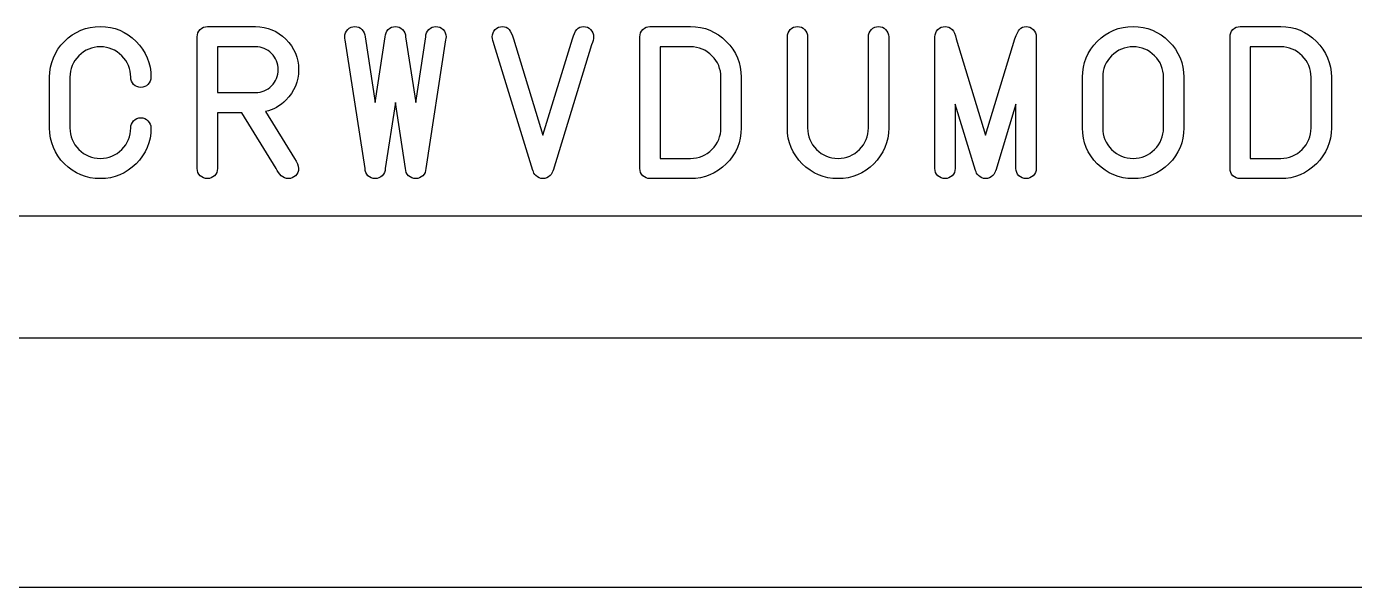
# Model space of a CAD drawing. Extents: x 0.5 to 46.5, y 0.5 to 6.
# Drawn here: x 15.53 to 18.197, y 0.505 to 1.631 of the extents above; entities that cross this region are included whole.
import ezdxf

# ---------------------------------------------------------------- set-up
doc = ezdxf.new("R2010")
doc.units = 0
doc.layers.add('Layer_1', color=7, linetype='CONTINUOUS')

msp = doc.modelspace()

# ---------------------------------------------------------------- linework, layer by layer
at = {"layer": 'Layer_1', "color": 3}
for p, q in [((15.893483, 1.630644), (15.990122, 1.630644)), ((16.782234, 1.630644), (16.863614, 1.630644)), ((17.967233, 1.630644), (18.048613, 1.630644)), ((15.873138, 1.345813), (15.873138, 1.610299)), ((16.210078, 1.345813), (16.170405, 1.603992)), ((16.210079, 1.610299), (16.230424, 1.478056)), ((16.230424, 1.478056), (16.250769, 1.610299)), ((16.29146, 1.610299), (16.311805, 1.478056)), ((16.311805, 1.478056), (16.332149, 1.610299)), ((16.371824, 1.603992), (16.332151, 1.345813)), ((16.508364, 1.60623), (16.567364, 1.412545)), ((16.567364, 1.412545), (16.626365, 1.60623)), ((16.761889, 1.345813), (16.761889, 1.610299)), ((17.058138, 1.427194), (17.058138, 1.610299)), ((17.098829, 1.610299), (17.098829, 1.427194)), ((17.220899, 1.427194), (17.220899, 1.610299)), ((17.261589, 1.610299), (17.261589, 1.427194)), ((17.354388, 1.345813), (17.354388, 1.610299)), ((17.397113, 1.60623), (17.456114, 1.412545)), ((17.456114, 1.412545), (17.515114, 1.60623)), ((17.557836, 1.610299), (17.557836, 1.345813)), ((17.557839, 1.610299), (17.557836, 1.610299)), ((17.946888, 1.345813), (17.946888, 1.610299)), ((15.990122, 1.589954), (15.913829, 1.589954)), ((15.913829, 1.589954), (15.913829, 1.498401)), ((15.990122, 1.589954), (15.990122, 1.589954)), ((16.547019, 1.341745), (16.469708, 1.594023)), ((16.66502, 1.594023), (16.587709, 1.341745)), ((16.802579, 1.589954), (16.802579, 1.366158)), ((16.863614, 1.589954), (16.802579, 1.589954)), ((17.987578, 1.589954), (17.987578, 1.366158)), ((18.048613, 1.589954), (17.987578, 1.589954)), ((15.576889, 1.427194), (15.576889, 1.528919)), ((15.617579, 1.528919), (15.617579, 1.427194)), ((16.924649, 1.427194), (16.924649, 1.528919)), ((16.96534, 1.528919), (16.96534, 1.427194)), ((17.650639, 1.427194), (17.650639, 1.528919)), ((17.691329, 1.528919), (17.691329, 1.427194)), ((17.813399, 1.427194), (17.813399, 1.528919)), ((17.854089, 1.528919), (17.854089, 1.427194)), ((18.109648, 1.427194), (18.109648, 1.528919)), ((18.150338, 1.528919), (18.150338, 1.427194)), ((15.913829, 1.498401), (15.990122, 1.498401)), ((16.271113, 1.47826), (16.250768, 1.345813)), ((16.291461, 1.345813), (16.271113, 1.47826)), ((17.435768, 1.341745), (17.395078, 1.474598)), ((17.395078, 1.474598), (17.395078, 1.345813)), ((17.517146, 1.474598), (17.476456, 1.341745)), ((17.517146, 1.345813), (17.517146, 1.474598)), ((15.962656, 1.457711), (15.913829, 1.457711)), ((15.913829, 1.457711), (15.913829, 1.345813)), ((16.03183, 1.345813), (15.962656, 1.457711)), ((16.010468, 1.459949), (16.068451, 1.366158)), ((15.739649, 1.427194), (15.739649, 1.427194)), ((16.802579, 1.366158), (16.863614, 1.366158)), ((17.987578, 1.366158), (18.048613, 1.366158)), ((16.547425, 1.341745), (16.547019, 1.341745)), ((16.587709, 1.341745), (16.587304, 1.341745)), ((17.436174, 1.341745), (17.435768, 1.341745)), ((17.476456, 1.341745), (17.47605, 1.341745)), ((16.567366, 1.325469), (16.567363, 1.325469)), ((16.863614, 1.325469), (16.782234, 1.325469)), ((18.048613, 1.325469), (17.967233, 1.325469))]:
    msp.add_line(p, q, dxfattribs=at)
at = {"layer": 'Layer_1', "color": 7}
for p, q in [((23.844862, 1.249932), (12.844862, 1.249932)), ((45.255002, 1.005), (1.754999, 1.005)), ((46.505001, 0.505), (0.505, 0.505))]:
    msp.add_line(p, q, dxfattribs=at)
at = {"layer": 'Layer_1', "color": 3}
for points in [[(15.606593, 1.600737), (15.626531, 1.620675), (15.650538, 1.630644), (15.678614, 1.630644)], [(15.678614, 1.630644), (15.70669, 1.630644), (15.73063, 1.620675), (15.750432, 1.600737)], [(15.879038, 1.624541), (15.883107, 1.62861), (15.887922, 1.630644), (15.893483, 1.630644)], [(15.990122, 1.630644), (16.013994, 1.630644), (16.034339, 1.622167), (16.051158, 1.605213)], [(16.175289, 1.624541), (16.179358, 1.62861), (16.184173, 1.630644), (16.189734, 1.630644)], [(16.189734, 1.630644), (16.195295, 1.630644), (16.200042, 1.62861), (16.203976, 1.624541)], [(16.256669, 1.624541), (16.260739, 1.62861), (16.265553, 1.630644), (16.271114, 1.630644)], [(16.271114, 1.630644), (16.276676, 1.630644), (16.281423, 1.62861), (16.285356, 1.624541)], [(16.33805, 1.624541), (16.342119, 1.62861), (16.346934, 1.630644), (16.352495, 1.630644)], [(16.352495, 1.630644), (16.358056, 1.630644), (16.362803, 1.62861), (16.366736, 1.624541)], [(16.471539, 1.624541), (16.475608, 1.62861), (16.480423, 1.630644), (16.485984, 1.630644)], [(16.485984, 1.630644), (16.491545, 1.630644), (16.495953, 1.62861), (16.499208, 1.624541)], [(16.635317, 1.624541), (16.638708, 1.62861), (16.643183, 1.630644), (16.648744, 1.630644)], [(16.648744, 1.630644), (16.654305, 1.630644), (16.659052, 1.62861), (16.662986, 1.624541)], [(16.767789, 1.624541), (16.771858, 1.62861), (16.776673, 1.630644), (16.782234, 1.630644)], [(16.863614, 1.630644), (16.89169, 1.630644), (16.91563, 1.620675), (16.935432, 1.600737)], [(17.064038, 1.624541), (17.068107, 1.62861), (17.072922, 1.630644), (17.078484, 1.630644)], [(17.078484, 1.630644), (17.084045, 1.630644), (17.088792, 1.62861), (17.092725, 1.624541)], [(17.226799, 1.624541), (17.230868, 1.62861), (17.235683, 1.630644), (17.241244, 1.630644)], [(17.241244, 1.630644), (17.246805, 1.630644), (17.251552, 1.62861), (17.255486, 1.624541)], [(17.360492, 1.624744), (17.364425, 1.628678), (17.369172, 1.630644), (17.374733, 1.630644)], [(17.374733, 1.630644), (17.380294, 1.630644), (17.385109, 1.628678), (17.389178, 1.624744)], [(17.524269, 1.624744), (17.527525, 1.628678), (17.531933, 1.630644), (17.537493, 1.630644)], [(17.537493, 1.630644), (17.543055, 1.630644), (17.547802, 1.62861), (17.551735, 1.624541)], [(17.680342, 1.600737), (17.700281, 1.620675), (17.724288, 1.630644), (17.752364, 1.630644)], [(17.752364, 1.630644), (17.78044, 1.630644), (17.804379, 1.620675), (17.824182, 1.600737)], [(17.952788, 1.624541), (17.956857, 1.62861), (17.961672, 1.630644), (17.967233, 1.630644)], [(18.048613, 1.630644), (18.076689, 1.630644), (18.100629, 1.620675), (18.120431, 1.600737)], [(15.576889, 1.528919), (15.576889, 1.556995), (15.58679, 1.580934), (15.606593, 1.600737)], [(15.750432, 1.600737), (15.770371, 1.580934), (15.78034, 1.556995), (15.78034, 1.528919)], [(15.873138, 1.610299), (15.873138, 1.61586), (15.875105, 1.620607), (15.879038, 1.624541)], [(16.051158, 1.605213), (16.068112, 1.588394), (16.076589, 1.568049), (16.076589, 1.544178)], [(16.169389, 1.610299), (16.169389, 1.61586), (16.171356, 1.620607), (16.175289, 1.624541)], [(16.170405, 1.603992), (16.169728, 1.605892), (16.169389, 1.607995), (16.169389, 1.610299)], [(16.203976, 1.624541), (16.208045, 1.620607), (16.210079, 1.61586), (16.210079, 1.610299)], [(16.250769, 1.610299), (16.250769, 1.61586), (16.252736, 1.620607), (16.256669, 1.624541)], [(16.285356, 1.624541), (16.289425, 1.620607), (16.29146, 1.61586), (16.29146, 1.610299)], [(16.332149, 1.610299), (16.332149, 1.61586), (16.334116, 1.620607), (16.33805, 1.624541)], [(16.366736, 1.624541), (16.370805, 1.620607), (16.37284, 1.61586), (16.37284, 1.610299)], [(16.37284, 1.610299), (16.37284, 1.607992), (16.372501, 1.60589), (16.371824, 1.603992)], [(16.465639, 1.610299), (16.465639, 1.61586), (16.467605, 1.620607), (16.471539, 1.624541)], [(16.469708, 1.594023), (16.466995, 1.600262), (16.465639, 1.605688), (16.465639, 1.610299)], [(16.499208, 1.624541), (16.502599, 1.620607), (16.505651, 1.614504), (16.508364, 1.60623)], [(16.626365, 1.60623), (16.629077, 1.614504), (16.632061, 1.620607), (16.635317, 1.624541)], [(16.662986, 1.624541), (16.667055, 1.620607), (16.66909, 1.61586), (16.66909, 1.610299)], [(16.66909, 1.610299), (16.66909, 1.605688), (16.667733, 1.600262), (16.66502, 1.594023)], [(16.761889, 1.610299), (16.761889, 1.61586), (16.763856, 1.620607), (16.767789, 1.624541)], [(16.935432, 1.600737), (16.95537, 1.580934), (16.96534, 1.556995), (16.96534, 1.528919)], [(17.058138, 1.610299), (17.058138, 1.61586), (17.060105, 1.620607), (17.064038, 1.624541)], [(17.092725, 1.624541), (17.096794, 1.620607), (17.098829, 1.61586), (17.098829, 1.610299)], [(17.220899, 1.610299), (17.220899, 1.61586), (17.222866, 1.620607), (17.226799, 1.624541)], [(17.255486, 1.624541), (17.259555, 1.620607), (17.261589, 1.61586), (17.261589, 1.610299)], [(17.354388, 1.610299), (17.354388, 1.61586), (17.356423, 1.620675), (17.360492, 1.624744)], [(17.389178, 1.624744), (17.392705, 1.621082), (17.39535, 1.614911), (17.397113, 1.60623)], [(17.515114, 1.60623), (17.51864, 1.615453), (17.521692, 1.621624), (17.524269, 1.624744)], [(17.551735, 1.624541), (17.555804, 1.620607), (17.557839, 1.61586), (17.557839, 1.610299)], [(17.650639, 1.528919), (17.650639, 1.556995), (17.66054, 1.580934), (17.680342, 1.600737)], [(17.824182, 1.600737), (17.84412, 1.580934), (17.854089, 1.556995), (17.854089, 1.528919)], [(17.946888, 1.610299), (17.946888, 1.61586), (17.948855, 1.620607), (17.952788, 1.624541)], [(18.120431, 1.600737), (18.140369, 1.580934), (18.150338, 1.556995), (18.150338, 1.528919)], [(15.678614, 1.589954), (15.661796, 1.589954), (15.647419, 1.583986), (15.635483, 1.57205)], [(15.721746, 1.57205), (15.70981, 1.583986), (15.695433, 1.589954), (15.678614, 1.589954)], [(16.022471, 1.576526), (16.013519, 1.585478), (16.002736, 1.589954), (15.990122, 1.589954)], [(16.035899, 1.544178), (16.035899, 1.556792), (16.031423, 1.567574), (16.022471, 1.576526)], [(16.906746, 1.57205), (16.89481, 1.583986), (16.880433, 1.589954), (16.863614, 1.589954)], [(17.752364, 1.589954), (17.735545, 1.589954), (17.721168, 1.583986), (17.709232, 1.57205)], [(17.795495, 1.57205), (17.78356, 1.583986), (17.769183, 1.589954), (17.752364, 1.589954)], [(18.091745, 1.57205), (18.079809, 1.583986), (18.065432, 1.589954), (18.048613, 1.589954)], [(15.635483, 1.57205), (15.623547, 1.560115), (15.617579, 1.545738), (15.617579, 1.528919)], [(15.739649, 1.528919), (15.739649, 1.545738), (15.733682, 1.560115), (15.721746, 1.57205)], [(16.924649, 1.528919), (16.924649, 1.545738), (16.918682, 1.560115), (16.906746, 1.57205)], [(17.709232, 1.57205), (17.697297, 1.560115), (17.691329, 1.545738), (17.691329, 1.528919)], [(17.813399, 1.528919), (17.813399, 1.545738), (17.807431, 1.560115), (17.795495, 1.57205)], [(18.109648, 1.528919), (18.109648, 1.545738), (18.10368, 1.560115), (18.091745, 1.57205)], [(15.745549, 1.514474), (15.741616, 1.518543), (15.739649, 1.523358), (15.739649, 1.528919)], [(15.78034, 1.528919), (15.78034, 1.523358), (15.778305, 1.518543), (15.774236, 1.514474)], [(16.022471, 1.511829), (16.031423, 1.520781), (16.035899, 1.531564), (16.035899, 1.544178)], [(16.076589, 1.544178), (16.076589, 1.520306), (16.068179, 1.499961), (16.051361, 1.483143)], [(15.759994, 1.508574), (15.754433, 1.508574), (15.749618, 1.510541), (15.745549, 1.514474)], [(15.774236, 1.514474), (15.770303, 1.510541), (15.765555, 1.508574), (15.759994, 1.508574)], [(15.990122, 1.498401), (16.002736, 1.498401), (16.013519, 1.502877), (16.022471, 1.511829)], [(16.051361, 1.483143), (16.039425, 1.471207), (16.025794, 1.463476), (16.010468, 1.459949)], [(15.739649, 1.427194), (15.739649, 1.432755), (15.741616, 1.437502), (15.745549, 1.441435)], [(15.745549, 1.441435), (15.749618, 1.445504), (15.754433, 1.447539), (15.759994, 1.447539)], [(15.759994, 1.447539), (15.765555, 1.447539), (15.770303, 1.445504), (15.774236, 1.441435)], [(15.774236, 1.441435), (15.778305, 1.437502), (15.78034, 1.432755), (15.78034, 1.427194)], [(15.606593, 1.355172), (15.58679, 1.37511), (15.576889, 1.399117), (15.576889, 1.427194)], [(15.617579, 1.427194), (15.617579, 1.410375), (15.623547, 1.395998), (15.635483, 1.384062)], [(15.721746, 1.384062), (15.733682, 1.395998), (15.739649, 1.410375), (15.739649, 1.427194)], [(15.78034, 1.427194), (15.78034, 1.399117), (15.770371, 1.37511), (15.750432, 1.355172)], [(16.906746, 1.384062), (16.918682, 1.395998), (16.924649, 1.410375), (16.924649, 1.427194)], [(16.96534, 1.427194), (16.96534, 1.399117), (16.95537, 1.37511), (16.935432, 1.355172)], [(17.087842, 1.355172), (17.06804, 1.37511), (17.058138, 1.399117), (17.058138, 1.427194)], [(17.098829, 1.427194), (17.098829, 1.410375), (17.104796, 1.395998), (17.116732, 1.384062)], [(17.202995, 1.384062), (17.214931, 1.395998), (17.220899, 1.410375), (17.220899, 1.427194)], [(17.261589, 1.427194), (17.261589, 1.399117), (17.25162, 1.37511), (17.231682, 1.355172)], [(17.680342, 1.355172), (17.66054, 1.37511), (17.650639, 1.399117), (17.650639, 1.427194)], [(17.691329, 1.427194), (17.691329, 1.410375), (17.697297, 1.395998), (17.709232, 1.384062)], [(17.795495, 1.384062), (17.807431, 1.395998), (17.813399, 1.410375), (17.813399, 1.427194)], [(17.854089, 1.427194), (17.854089, 1.399117), (17.84412, 1.37511), (17.824182, 1.355172)], [(18.091745, 1.384062), (18.10368, 1.395998), (18.109648, 1.410375), (18.109648, 1.427194)], [(18.150338, 1.427194), (18.150338, 1.399117), (18.140369, 1.37511), (18.120431, 1.355172)], [(15.635483, 1.384062), (15.647419, 1.372126), (15.661796, 1.366158), (15.678614, 1.366158)], [(15.678614, 1.366158), (15.695433, 1.366158), (15.70981, 1.372126), (15.721746, 1.384062)], [(16.068451, 1.366158), (16.073876, 1.358156), (16.076589, 1.351374), (16.076589, 1.345813)], [(16.863614, 1.366158), (16.880433, 1.366158), (16.89481, 1.372126), (16.906746, 1.384062)], [(17.116732, 1.384062), (17.128668, 1.372126), (17.143045, 1.366158), (17.159864, 1.366158)], [(17.159864, 1.366158), (17.176682, 1.366158), (17.19106, 1.372126), (17.202995, 1.384062)], [(17.709232, 1.384062), (17.721168, 1.372126), (17.735545, 1.366158), (17.752364, 1.366158)], [(17.752364, 1.366158), (17.769183, 1.366158), (17.78356, 1.372126), (17.795495, 1.384062)], [(18.048613, 1.366158), (18.065432, 1.366158), (18.079809, 1.372126), (18.091745, 1.384062)], [(15.678614, 1.325469), (15.650538, 1.325469), (15.626531, 1.33537), (15.606593, 1.355172)], [(15.750432, 1.355172), (15.73063, 1.33537), (15.70669, 1.325469), (15.678614, 1.325469)], [(15.879038, 1.331369), (15.875105, 1.335438), (15.873138, 1.340253), (15.873138, 1.345813)], [(15.913829, 1.345813), (15.913829, 1.340253), (15.911794, 1.335438), (15.907725, 1.331369)], [(16.041799, 1.331369), (16.037865, 1.335438), (16.034542, 1.340253), (16.03183, 1.345813)], [(16.076589, 1.345813), (16.076589, 1.340253), (16.074554, 1.335438), (16.070485, 1.331369)], [(16.215978, 1.331369), (16.212044, 1.335438), (16.210078, 1.340253), (16.210078, 1.345813)], [(16.250768, 1.345813), (16.250768, 1.340253), (16.248733, 1.335438), (16.244664, 1.331369)], [(16.297361, 1.331369), (16.293427, 1.335438), (16.291461, 1.340253), (16.291461, 1.345813)], [(16.332151, 1.345813), (16.332151, 1.340253), (16.330116, 1.335438), (16.326047, 1.331369)], [(16.553121, 1.331572), (16.550002, 1.334556), (16.548103, 1.337947), (16.547425, 1.341745)], [(16.587304, 1.341745), (16.586627, 1.337947), (16.584796, 1.334556), (16.581811, 1.331572)], [(16.767789, 1.331369), (16.763856, 1.335438), (16.761889, 1.340253), (16.761889, 1.345813)], [(16.935432, 1.355172), (16.91563, 1.33537), (16.89169, 1.325469), (16.863614, 1.325469)], [(17.159864, 1.325469), (17.131787, 1.325469), (17.10778, 1.33537), (17.087842, 1.355172)], [(17.231682, 1.355172), (17.211879, 1.33537), (17.18794, 1.325469), (17.159864, 1.325469)], [(17.360288, 1.331369), (17.356355, 1.335438), (17.354388, 1.340253), (17.354388, 1.345813)], [(17.395078, 1.345813), (17.395078, 1.340253), (17.393044, 1.335438), (17.388975, 1.331369)], [(17.44187, 1.331572), (17.438751, 1.334556), (17.436852, 1.337947), (17.436174, 1.341745)], [(17.47605, 1.341745), (17.475373, 1.337947), (17.473542, 1.334556), (17.470557, 1.331572)], [(17.523046, 1.331369), (17.519113, 1.335438), (17.517146, 1.340253), (17.517146, 1.345813)], [(17.557836, 1.345813), (17.557836, 1.340253), (17.555802, 1.335438), (17.551732, 1.331369)], [(17.752364, 1.325469), (17.724288, 1.325469), (17.700281, 1.33537), (17.680342, 1.355172)], [(17.824182, 1.355172), (17.804379, 1.33537), (17.78044, 1.325469), (17.752364, 1.325469)], [(17.952788, 1.331369), (17.948855, 1.335438), (17.946888, 1.340253), (17.946888, 1.345813)], [(18.120431, 1.355172), (18.100629, 1.33537), (18.076689, 1.325469), (18.048613, 1.325469)], [(15.893483, 1.325469), (15.887922, 1.325469), (15.883107, 1.327435), (15.879038, 1.331369)], [(15.907725, 1.331369), (15.903791, 1.327435), (15.899044, 1.325469), (15.893483, 1.325469)], [(16.056244, 1.325469), (16.050683, 1.325469), (16.045868, 1.327435), (16.041799, 1.331369)], [(16.070485, 1.331369), (16.066552, 1.327435), (16.061805, 1.325469), (16.056244, 1.325469)], [(16.230423, 1.325469), (16.224862, 1.325469), (16.220047, 1.327435), (16.215978, 1.331369)], [(16.244664, 1.331369), (16.240731, 1.327435), (16.235984, 1.325469), (16.230423, 1.325469)], [(16.311806, 1.325469), (16.306245, 1.325469), (16.30143, 1.327435), (16.297361, 1.331369)], [(16.326047, 1.331369), (16.322114, 1.327435), (16.317367, 1.325469), (16.311806, 1.325469)], [(16.567363, 1.325469), (16.561802, 1.325469), (16.557055, 1.327503), (16.553121, 1.331572)], [(16.581811, 1.331572), (16.577742, 1.327503), (16.572927, 1.325469), (16.567366, 1.325469)], [(16.782234, 1.325469), (16.776673, 1.325469), (16.771858, 1.327435), (16.767789, 1.331369)], [(17.374733, 1.325469), (17.369172, 1.325469), (17.364357, 1.327435), (17.360288, 1.331369)], [(17.388975, 1.331369), (17.385041, 1.327435), (17.380294, 1.325469), (17.374733, 1.325469)], [(17.456112, 1.325469), (17.450551, 1.325469), (17.445804, 1.327503), (17.44187, 1.331572)], [(17.470557, 1.331572), (17.466488, 1.327503), (17.461673, 1.325469), (17.456112, 1.325469)], [(17.537491, 1.325469), (17.53193, 1.325469), (17.527115, 1.327435), (17.523046, 1.331369)], [(17.551732, 1.331369), (17.547799, 1.327435), (17.543052, 1.325469), (17.537491, 1.325469)], [(17.967233, 1.325469), (17.961672, 1.325469), (17.956857, 1.327435), (17.952788, 1.331369)]]:
    msp.add_open_spline(points, degree=3, dxfattribs=at)

doc.saveas('drawing.dxf')
